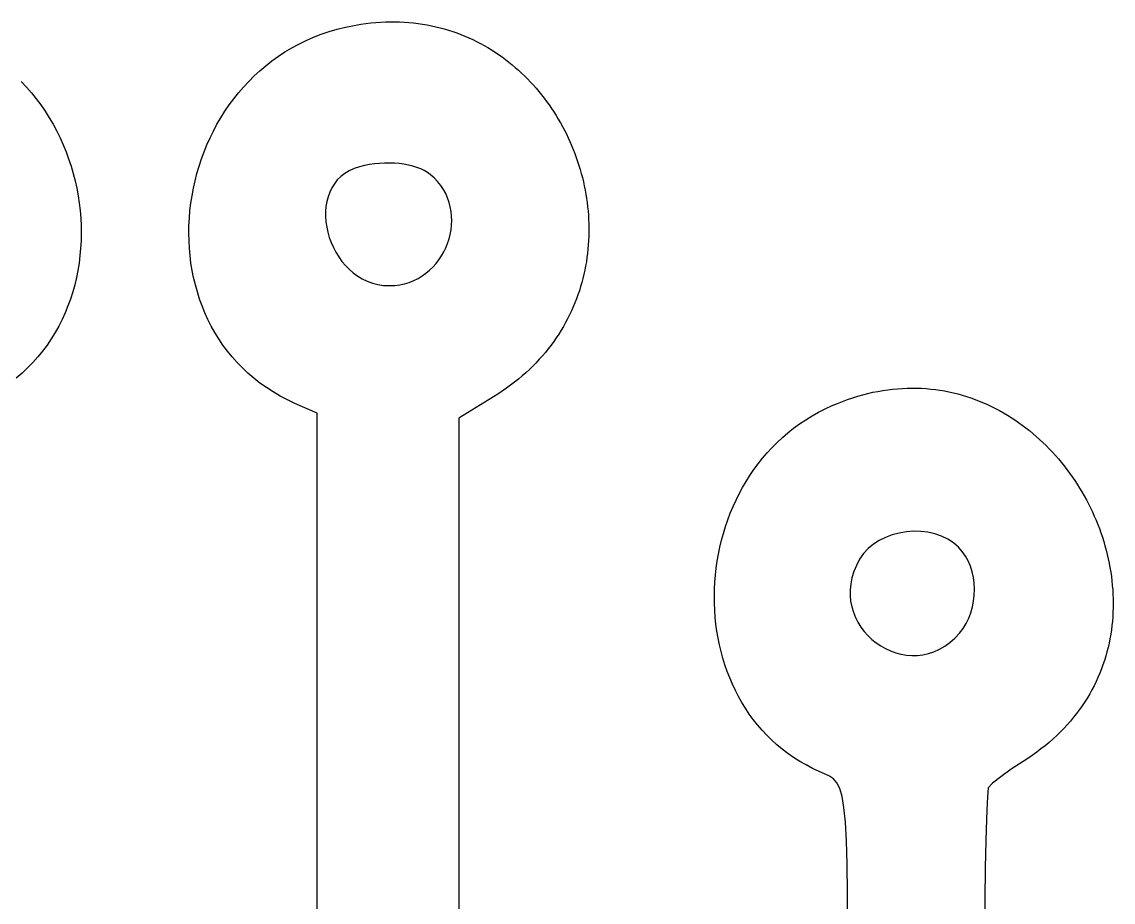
# Model space of a CAD drawing. Header units: inches. Extents: x -14 to 338, y 0 to 125.
# Drawn here: x 22.33 to 25.13, y 62.615 to 64.875 of the extents above; entities that cross this region are included whole.
import ezdxf

# ---------------------------------------------------------------- set-up
doc = ezdxf.new("R2010")
doc.units = ezdxf.units.IN
doc.layers.add('Bottom Overlay', color=54, linetype='Continuous')
doc.layers.add('Top Overlay', color=2, linetype='Continuous')

# ---------------------------------------------------------------- blocks, each defined once
blk = doc.blocks.new('IMPORTED_IMAGE_B_2')
at = {"layer": 'Bottom Overlay'}
for p, q in [((9.7036, -0.1391), (9.7171, -0.1536)), ((9.7171, -0.1536), (9.7299, -0.1685)), ((9.7299, -0.1685), (9.7421, -0.1839)), ((9.7421, -0.1839), (9.7538, -0.1996)), ((9.7538, -0.1996), (9.7648, -0.2158)), ((9.7648, -0.2158), (9.7753, -0.2324)), ((9.7753, -0.2324), (9.7851, -0.2493)), ((9.7851, -0.2493), (9.7943, -0.2666)), ((9.7943, -0.2666), (9.8029, -0.2841)), ((9.8029, -0.2841), (9.8109, -0.3019)), ((9.8109, -0.3019), (9.8183, -0.32)), ((9.8183, -0.32), (9.825, -0.3383)), ((9.825, -0.3383), (9.8311, -0.3568)), ((9.8311, -0.3568), (9.8366, -0.3755)), ((9.8366, -0.3755), (9.8414, -0.3944)), ((9.8414, -0.3944), (9.8456, -0.4134)), ((9.8456, -0.4134), (9.8491, -0.4325)), ((9.8491, -0.4325), (9.8521, -0.4516)), ((9.8521, -0.4516), (9.8543, -0.4709)), ((9.8543, -0.4709), (9.8559, -0.4902)), ((9.8559, -0.4902), (9.8569, -0.5095)), ((9.8572, -0.5287), (9.8568, -0.548)), ((9.8569, -0.5095), (9.8572, -0.5287)), ((9.8568, -0.548), (9.8558, -0.5672)), ((9.8541, -0.5863), (9.8517, -0.6053)), ((9.8558, -0.5672), (9.8541, -0.5863)), ((9.8517, -0.6053), (9.8487, -0.6241)), ((9.8449, -0.6428), (9.8405, -0.6613)), ((9.8487, -0.6241), (9.8449, -0.6428)), ((9.8405, -0.6613), (9.8354, -0.6796)), ((9.8297, -0.6977), (9.8232, -0.7156)), ((9.8354, -0.6796), (9.8297, -0.6977)), ((9.8232, -0.7156), (9.816, -0.7331)), ((9.8082, -0.7504), (9.7996, -0.7673)), ((9.816, -0.7331), (9.8082, -0.7504)), ((9.7903, -0.7839), (9.7804, -0.8001)), ((9.7996, -0.7673), (9.7903, -0.7839)), ((9.7804, -0.8001), (9.7697, -0.8159)), ((9.7583, -0.8313), (9.7462, -0.8462)), ((9.7697, -0.8159), (9.7583, -0.8313)), ((9.7334, -0.8607), (9.7198, -0.8746)), ((9.7462, -0.8462), (9.7334, -0.8607)), ((9.7055, -0.8881), (9.6905, -0.901)), ((9.7198, -0.8746), (9.7055, -0.8881))]:
    blk.add_line(p, q, dxfattribs=at)
blk = doc.blocks.new('IMPORTED_IMAGE_B_3')
at = {"layer": 'Top Overlay'}
for p, q in [((10.5142, -0.0053), (10.5356, 0)), ((10.5356, 0), (10.5487, 0.0028)), ((10.5487, 0.0028), (10.5617, 0.0053)), ((10.5617, 0.0053), (10.5746, 0.0074)), ((10.5746, 0.0074), (10.5874, 0.0092)), ((10.5874, 0.0092), (10.6001, 0.0108)), ((10.6001, 0.0108), (10.6127, 0.012)), ((10.6127, 0.012), (10.6252, 0.0129)), ((10.6252, 0.0129), (10.6376, 0.0135)), ((10.6376, 0.0135), (10.6499, 0.0138)), ((10.6499, 0.0138), (10.6621, 0.0138)), ((10.6621, 0.0138), (10.6742, 0.0135)), ((10.6742, 0.0135), (10.6862, 0.0129)), ((10.6862, 0.0129), (10.6981, 0.0121)), ((10.6981, 0.0121), (10.7098, 0.011)), ((10.7098, 0.011), (10.7214, 0.0096)), ((10.7214, 0.0096), (10.733, 0.0079)), ((10.733, 0.0079), (10.7444, 0.0059)), ((10.7444, 0.0059), (10.7557, 0.0037)), ((10.7557, 0.0037), (10.7668, 0.0013)), ((10.7668, 0.0013), (10.7779, -0.0014)), ((10.4341, -0.0344), (10.4533, -0.026)), ((10.4533, -0.026), (10.473, -0.0183)), ((10.473, -0.0183), (10.4933, -0.0114)), ((10.4933, -0.0114), (10.5142, -0.0053)), ((10.7779, -0.0014), (10.7888, -0.0044)), ((10.7888, -0.0044), (10.7996, -0.0076)), ((10.7996, -0.0076), (10.8103, -0.0111)), ((10.8103, -0.0111), (10.8208, -0.0148)), ((10.8208, -0.0148), (10.8312, -0.0187)), ((10.8312, -0.0187), (10.8415, -0.0229)), ((10.8415, -0.0229), (10.8517, -0.0273)), ((10.8517, -0.0273), (10.8617, -0.0319)), ((10.3799, -0.0637), (10.3974, -0.0533)), ((10.3974, -0.0533), (10.4155, -0.0435)), ((10.4155, -0.0435), (10.4341, -0.0344)), ((10.8617, -0.0319), (10.8716, -0.0367)), ((10.8716, -0.0367), (10.8813, -0.0418)), ((10.8813, -0.0418), (10.8909, -0.047)), ((10.8909, -0.047), (10.9004, -0.0525)), ((10.9004, -0.0525), (10.9097, -0.0582)), ((10.3466, -0.0866), (10.363, -0.0748)), ((10.363, -0.0748), (10.3799, -0.0637)), ((10.9097, -0.0582), (10.9189, -0.0641)), ((10.9189, -0.0641), (10.9279, -0.0701)), ((10.9279, -0.0701), (10.9368, -0.0764)), ((10.9368, -0.0764), (10.9455, -0.0828)), ((10.9455, -0.0828), (10.9541, -0.0895)), ((10.301, -0.1252), (10.3156, -0.1117)), ((10.3156, -0.1117), (10.3308, -0.0989)), ((10.3308, -0.0989), (10.3466, -0.0866)), ((10.9541, -0.0895), (10.9625, -0.0963)), ((10.9625, -0.0963), (10.9708, -0.1033)), ((10.9708, -0.1033), (10.9789, -0.1104)), ((10.9789, -0.1104), (10.9869, -0.1178)), ((10.2736, -0.1536), (10.287, -0.1391)), ((10.287, -0.1391), (10.301, -0.1252)), ((10.9869, -0.1178), (10.9947, -0.1253)), ((10.9947, -0.1253), (11.0024, -0.1329)), ((11.0024, -0.1329), (11.0099, -0.1408)), ((10.2607, -0.1685), (10.2736, -0.1536)), ((11.0099, -0.1408), (11.0172, -0.1487)), ((11.0172, -0.1487), (11.0243, -0.1568)), ((11.0243, -0.1568), (11.0313, -0.1651)), ((11.0313, -0.1651), (11.0382, -0.1735)), ((10.2368, -0.1996), (10.2485, -0.1839)), ((10.2485, -0.1839), (10.2607, -0.1685)), ((11.0382, -0.1735), (11.0448, -0.182)), ((11.0448, -0.182), (11.0513, -0.1907)), ((11.0513, -0.1907), (11.0576, -0.1995)), ((10.2153, -0.2324), (10.2258, -0.2158)), ((10.2258, -0.2158), (10.2368, -0.1996)), ((11.0576, -0.1995), (11.0638, -0.2084)), ((11.0638, -0.2084), (11.0698, -0.2175)), ((11.0698, -0.2175), (11.0756, -0.2267)), ((10.1963, -0.2666), (10.2055, -0.2493)), ((10.2055, -0.2493), (10.2153, -0.2324)), ((11.0756, -0.2267), (11.0812, -0.2359)), ((11.0812, -0.2359), (11.0866, -0.2453)), ((11.0866, -0.2453), (11.0919, -0.2548)), ((10.1877, -0.2841), (10.1963, -0.2666)), ((11.0919, -0.2548), (11.0969, -0.2644)), ((11.0969, -0.2644), (11.1018, -0.2741)), ((11.1018, -0.2741), (11.1065, -0.2839)), ((10.1724, -0.32), (10.1797, -0.3019)), ((10.1797, -0.3019), (10.1877, -0.2841)), ((11.1065, -0.2839), (11.111, -0.2938)), ((11.111, -0.2938), (11.1154, -0.3038)), ((11.1154, -0.3038), (11.1195, -0.3138)), ((10.1656, -0.3383), (10.1724, -0.32)), ((11.1195, -0.3138), (11.1234, -0.3239)), ((11.1234, -0.3239), (11.1272, -0.3341)), ((11.1272, -0.3341), (11.1307, -0.3444)), ((10.1541, -0.3755), (10.1595, -0.3568)), ((10.1595, -0.3568), (10.1656, -0.3383)), ((10.5571, -0.3627), (10.5446, -0.3684)), ((10.5709, -0.3581), (10.5571, -0.3627)), ((10.5571, -0.3627), (10.5571, -0.3627)), ((10.5836, -0.3551), (10.5709, -0.3581)), ((10.5709, -0.3581), (10.5709, -0.3581)), ((10.5965, -0.3526), (10.5836, -0.3551)), ((10.5836, -0.3551), (10.5836, -0.3551)), ((10.6095, -0.3507), (10.5965, -0.3526)), ((10.5965, -0.3526), (10.5965, -0.3526)), ((10.6225, -0.3495), (10.6095, -0.3507)), ((10.6095, -0.3507), (10.6095, -0.3507)), ((10.6355, -0.3488), (10.6225, -0.3495)), ((10.6225, -0.3495), (10.6225, -0.3495)), ((10.6483, -0.3487), (10.6355, -0.3488)), ((10.6355, -0.3488), (10.6355, -0.3488)), ((10.661, -0.3492), (10.6483, -0.3487)), ((10.6483, -0.3487), (10.6483, -0.3487)), ((10.6733, -0.3503), (10.661, -0.3492)), ((10.661, -0.3492), (10.661, -0.3492)), ((10.6853, -0.3519), (10.6733, -0.3503)), ((10.6733, -0.3503), (10.6733, -0.3503)), ((10.6968, -0.3541), (10.6853, -0.3519)), ((10.6853, -0.3519), (10.6853, -0.3519)), ((10.7079, -0.3568), (10.6968, -0.3541)), ((10.6968, -0.3541), (10.6968, -0.3541)), ((10.7183, -0.3601), (10.7079, -0.3568)), ((10.7079, -0.3568), (10.7079, -0.3568)), ((10.7281, -0.3639), (10.7183, -0.3601)), ((10.7183, -0.3601), (10.7183, -0.3601)), ((10.7371, -0.3682), (10.7281, -0.3639)), ((10.7281, -0.3639), (10.7281, -0.3639)), ((11.1307, -0.3444), (11.1341, -0.3548)), ((11.1341, -0.3548), (11.1372, -0.3652)), ((10.1492, -0.3944), (10.1541, -0.3755)), ((10.5232, -0.3832), (10.5143, -0.3921)), ((10.5333, -0.3753), (10.5232, -0.3832)), ((10.5232, -0.3832), (10.5232, -0.3832)), ((10.5446, -0.3684), (10.5333, -0.3753)), ((10.5333, -0.3753), (10.5333, -0.3753)), ((10.5446, -0.3684), (10.5446, -0.3684)), ((10.7454, -0.373), (10.7371, -0.3682)), ((10.7371, -0.3682), (10.7371, -0.3682)), ((10.7527, -0.3783), (10.7454, -0.373)), ((10.7454, -0.373), (10.7454, -0.373)), ((10.7627, -0.3871), (10.7527, -0.3783)), ((10.7527, -0.3783), (10.7527, -0.3783)), ((10.7716, -0.3965), (10.7627, -0.3871)), ((10.7627, -0.3871), (10.7627, -0.3871)), ((11.1372, -0.3652), (11.1402, -0.3756)), ((11.1402, -0.3756), (11.1429, -0.3861)), ((11.1429, -0.3861), (11.1455, -0.3967)), ((10.1415, -0.4325), (10.145, -0.4134)), ((10.145, -0.4134), (10.1492, -0.3944)), ((10.5001, -0.4122), (10.4948, -0.4234)), ((10.5067, -0.4018), (10.5001, -0.4122)), ((10.5001, -0.4122), (10.5001, -0.4122)), ((10.5143, -0.3921), (10.5067, -0.4018)), ((10.5067, -0.4018), (10.5067, -0.4018)), ((10.5143, -0.3921), (10.5143, -0.3921)), ((10.7796, -0.4063), (10.7716, -0.3965)), ((10.7716, -0.3965), (10.7716, -0.3965)), ((10.7864, -0.4166), (10.7796, -0.4063)), ((10.7796, -0.4063), (10.7796, -0.4063)), ((10.7923, -0.4273), (10.7864, -0.4166)), ((10.7864, -0.4166), (10.7864, -0.4166)), ((11.1455, -0.3967), (11.1478, -0.4073)), ((11.1478, -0.4073), (11.15, -0.418)), ((11.15, -0.418), (11.1519, -0.4287)), ((10.1386, -0.4516), (10.1415, -0.4325)), ((10.4873, -0.4474), (10.4852, -0.46)), ((10.4905, -0.4351), (10.4873, -0.4474)), ((10.4873, -0.4474), (10.4873, -0.4474)), ((10.4948, -0.4234), (10.4905, -0.4351)), ((10.4905, -0.4351), (10.4905, -0.4351)), ((10.4948, -0.4234), (10.4948, -0.4234)), ((10.7973, -0.4384), (10.7923, -0.4273)), ((10.7923, -0.4273), (10.7923, -0.4273)), ((10.8012, -0.4497), (10.7973, -0.4384)), ((10.7973, -0.4384), (10.7973, -0.4384)), ((11.1519, -0.4287), (11.1536, -0.4394)), ((11.1536, -0.4394), (11.1551, -0.4502)), ((10.1347, -0.4902), (10.1363, -0.4709)), ((10.1363, -0.4709), (10.1386, -0.4516)), ((10.4852, -0.46), (10.4841, -0.473)), ((10.4841, -0.473), (10.4841, -0.473)), ((10.4841, -0.473), (10.4841, -0.4862)), ((10.4852, -0.46), (10.4852, -0.46)), ((10.8042, -0.4612), (10.8012, -0.4497)), ((10.8012, -0.4497), (10.8012, -0.4497)), ((10.8063, -0.4729), (10.8042, -0.4612)), ((10.8042, -0.4612), (10.8042, -0.4612)), ((10.8076, -0.4847), (10.8063, -0.4729)), ((10.8063, -0.4729), (10.8063, -0.4729)), ((11.1551, -0.4502), (11.1564, -0.461)), ((11.1564, -0.461), (11.1575, -0.4718)), ((11.1575, -0.4718), (11.1584, -0.4826)), ((10.1337, -0.5095), (10.1347, -0.4902)), ((10.4841, -0.4862), (10.4841, -0.4862)), ((10.4841, -0.4862), (10.485, -0.4996)), ((10.485, -0.4996), (10.485, -0.4996)), ((10.485, -0.4996), (10.487, -0.513)), ((10.8074, -0.5085), (10.8079, -0.4966)), ((10.8079, -0.4966), (10.8076, -0.4847)), ((10.8076, -0.4847), (10.8076, -0.4847)), ((10.8079, -0.4966), (10.8079, -0.4966)), ((11.1584, -0.4826), (11.159, -0.4935)), ((11.159, -0.4935), (11.1594, -0.5043)), ((10.1334, -0.5287), (10.1337, -0.5095)), ((10.1338, -0.548), (10.1334, -0.5287)), ((10.487, -0.513), (10.487, -0.513)), ((10.487, -0.513), (10.4899, -0.5264)), ((10.4899, -0.5264), (10.4899, -0.5264)), ((10.4899, -0.5264), (10.4937, -0.5396)), ((10.8038, -0.532), (10.806, -0.5203)), ((10.806, -0.5203), (10.8074, -0.5085)), ((10.806, -0.5203), (10.806, -0.5203)), ((10.8074, -0.5085), (10.8074, -0.5085)), ((11.1594, -0.5043), (11.1596, -0.5152)), ((11.1596, -0.5261), (11.1594, -0.5369)), ((11.1596, -0.5152), (11.1596, -0.5261)), ((10.1348, -0.5672), (10.1338, -0.548)), ((10.4937, -0.5396), (10.4937, -0.5396)), ((10.4937, -0.5396), (10.4984, -0.5527)), ((10.4984, -0.5527), (10.4984, -0.5527)), ((10.4984, -0.5527), (10.5041, -0.5654)), ((10.7926, -0.566), (10.7971, -0.5549)), ((10.7971, -0.5549), (10.8009, -0.5436)), ((10.7971, -0.5549), (10.7971, -0.5549)), ((10.8009, -0.5436), (10.8038, -0.532)), ((10.8009, -0.5436), (10.8009, -0.5436)), ((10.8038, -0.532), (10.8038, -0.532)), ((11.1582, -0.5587), (11.1573, -0.5695)), ((11.1589, -0.5478), (11.1582, -0.5587)), ((11.1594, -0.5369), (11.1589, -0.5478)), ((10.1365, -0.5863), (10.1348, -0.5672)), ((10.1389, -0.6053), (10.1365, -0.5863)), ((10.5041, -0.5654), (10.5041, -0.5654)), ((10.5041, -0.5654), (10.5106, -0.5778)), ((10.5106, -0.5778), (10.5106, -0.5778)), ((10.5106, -0.5778), (10.5179, -0.5897)), ((10.7748, -0.5972), (10.7814, -0.5872)), ((10.7814, -0.5872), (10.7874, -0.5768)), ((10.7814, -0.5872), (10.7814, -0.5872)), ((10.7874, -0.5768), (10.7926, -0.566)), ((10.7874, -0.5768), (10.7874, -0.5768)), ((10.7926, -0.566), (10.7926, -0.566)), ((11.1562, -0.5803), (11.1548, -0.5911)), ((11.1573, -0.5695), (11.1562, -0.5803)), ((10.142, -0.6241), (10.1389, -0.6053)), ((10.5179, -0.5897), (10.5179, -0.5897)), ((10.5179, -0.5897), (10.5261, -0.601)), ((10.5261, -0.601), (10.5261, -0.601)), ((10.5261, -0.601), (10.535, -0.6116)), ((10.535, -0.6116), (10.535, -0.6116)), ((10.535, -0.6116), (10.5448, -0.6215)), ((10.7509, -0.6239), (10.7595, -0.6156)), ((10.7595, -0.6156), (10.7675, -0.6066)), ((10.7595, -0.6156), (10.7595, -0.6156)), ((10.7675, -0.6066), (10.7748, -0.5972)), ((10.7675, -0.6066), (10.7675, -0.6066)), ((10.7748, -0.5972), (10.7748, -0.5972)), ((11.1513, -0.6127), (11.1492, -0.6234)), ((11.1532, -0.6019), (11.1513, -0.6127)), ((11.1548, -0.5911), (11.1532, -0.6019)), ((10.1457, -0.6428), (10.142, -0.6241)), ((10.1501, -0.6613), (10.1457, -0.6428)), ((10.5448, -0.6215), (10.5448, -0.6215)), ((10.5448, -0.6215), (10.5553, -0.6306)), ((10.5553, -0.6306), (10.5553, -0.6306)), ((10.5553, -0.6306), (10.5665, -0.6388)), ((10.5665, -0.6388), (10.5665, -0.6388)), ((10.5665, -0.6388), (10.5784, -0.6459)), ((10.7214, -0.6449), (10.7318, -0.6386)), ((10.7318, -0.6386), (10.7416, -0.6316)), ((10.7318, -0.6386), (10.7318, -0.6386)), ((10.7416, -0.6316), (10.7509, -0.6239)), ((10.7416, -0.6316), (10.7416, -0.6316)), ((10.7509, -0.6239), (10.7509, -0.6239)), ((11.1469, -0.6341), (11.1443, -0.6448)), ((11.1492, -0.6234), (11.1469, -0.6341)), ((10.1552, -0.6796), (10.1501, -0.6613)), ((10.5784, -0.6459), (10.5784, -0.6459)), ((10.5784, -0.6459), (10.591, -0.652)), ((10.591, -0.652), (10.591, -0.652)), ((10.591, -0.652), (10.6043, -0.6568)), ((10.6043, -0.6568), (10.6043, -0.6568)), ((10.6043, -0.6568), (10.6183, -0.6604)), ((10.6183, -0.6604), (10.6183, -0.6604)), ((10.6183, -0.6604), (10.6328, -0.6626)), ((10.6328, -0.6626), (10.6328, -0.6626)), ((10.6328, -0.6626), (10.648, -0.6634)), ((10.648, -0.6634), (10.6614, -0.6628)), ((10.648, -0.6634), (10.648, -0.6634)), ((10.6614, -0.6628), (10.6744, -0.6612)), ((10.6614, -0.6628), (10.6614, -0.6628)), ((10.6744, -0.6612), (10.6869, -0.6585)), ((10.6744, -0.6612), (10.6744, -0.6612)), ((10.6869, -0.6585), (10.6989, -0.6549)), ((10.6869, -0.6585), (10.6869, -0.6585)), ((10.6989, -0.6549), (10.7104, -0.6503)), ((10.6989, -0.6549), (10.6989, -0.6549)), ((10.7104, -0.6503), (10.7214, -0.6449)), ((10.7104, -0.6503), (10.7104, -0.6503)), ((10.7214, -0.6449), (10.7214, -0.6449)), ((11.1385, -0.666), (11.1352, -0.6765)), ((11.1415, -0.6554), (11.1385, -0.666)), ((11.1443, -0.6448), (11.1415, -0.6554)), ((10.161, -0.6977), (10.1552, -0.6796)), ((10.1674, -0.7156), (10.161, -0.6977)), ((11.1279, -0.6973), (11.1238, -0.7077)), ((11.1317, -0.6869), (11.1279, -0.6973)), ((11.1352, -0.6765), (11.1317, -0.6869)), ((10.1746, -0.7331), (10.1674, -0.7156)), ((11.1196, -0.7179), (11.115, -0.7281)), ((11.1238, -0.7077), (11.1196, -0.7179)), ((10.1824, -0.7504), (10.1746, -0.7331)), ((10.191, -0.7673), (10.1824, -0.7504)), ((11.1052, -0.7483), (11.0999, -0.7583)), ((11.1102, -0.7383), (11.1052, -0.7483)), ((11.115, -0.7281), (11.1102, -0.7383)), ((10.2003, -0.7839), (10.191, -0.7673)), ((10.2102, -0.8001), (10.2003, -0.7839)), ((11.0885, -0.7779), (11.0824, -0.7876)), ((11.0943, -0.7682), (11.0885, -0.7779)), ((11.0999, -0.7583), (11.0943, -0.7682)), ((10.2209, -0.8159), (10.2102, -0.8001)), ((11.0695, -0.8067), (11.0626, -0.8161)), ((11.0761, -0.7972), (11.0695, -0.8067)), ((11.0824, -0.7876), (11.0761, -0.7972)), ((10.2323, -0.8313), (10.2209, -0.8159)), ((10.2444, -0.8462), (10.2323, -0.8313)), ((11.048, -0.8346), (11.0403, -0.8436)), ((11.0554, -0.8254), (11.048, -0.8346)), ((11.0626, -0.8161), (11.0554, -0.8254)), ((10.2573, -0.8607), (10.2444, -0.8462)), ((10.2708, -0.8746), (10.2573, -0.8607)), ((11.0242, -0.8613), (11.0157, -0.87)), ((11.0324, -0.8525), (11.0242, -0.8613)), ((11.0403, -0.8436), (11.0324, -0.8525)), ((10.2851, -0.8881), (10.2708, -0.8746)), ((10.3001, -0.901), (10.2851, -0.8881)), ((10.9885, -0.8952), (10.9788, -0.9033)), ((10.9978, -0.8869), (10.9885, -0.8952)), ((11.0069, -0.8785), (10.9978, -0.8869)), ((11.0157, -0.87), (11.0069, -0.8785)), ((10.3159, -0.9133), (10.3001, -0.901)), ((10.3323, -0.9251), (10.3159, -0.9133)), ((10.9587, -0.9191), (10.9483, -0.9267)), ((10.9689, -0.9113), (10.9587, -0.9191)), ((10.9788, -0.9033), (10.9689, -0.9113)), ((10.3496, -0.9362), (10.3323, -0.9251)), ((10.3675, -0.9467), (10.3496, -0.9362)), ((10.3862, -0.9565), (10.3675, -0.9467)), ((10.9151, -0.9487), (10.8262, -1.0034)), ((10.9264, -0.9415), (10.9151, -0.9487)), ((10.9375, -0.9342), (10.9264, -0.9415)), ((10.9483, -0.9267), (10.9375, -0.9342)), ((11.8235, -0.9556), (11.8366, -0.9512)), ((11.8366, -0.9512), (11.8496, -0.9471)), ((11.8496, -0.9471), (11.8625, -0.9435)), ((11.8625, -0.9435), (11.8754, -0.9402)), ((11.8754, -0.9402), (11.8883, -0.9372)), ((11.8883, -0.9372), (11.901, -0.9347)), ((11.901, -0.9347), (11.9137, -0.9324)), ((11.9137, -0.9324), (11.9264, -0.9306)), ((11.9264, -0.9306), (11.9389, -0.929)), ((11.9389, -0.929), (11.9514, -0.9279)), ((11.9514, -0.9279), (11.9639, -0.927)), ((11.9639, -0.927), (11.9762, -0.9265)), ((11.9762, -0.9265), (11.9885, -0.9263)), ((11.9885, -0.9263), (12.0007, -0.9264)), ((12.0007, -0.9264), (12.0128, -0.9269)), ((12.0128, -0.9269), (12.0248, -0.9276)), ((12.0248, -0.9276), (12.0367, -0.9287)), ((12.0367, -0.9287), (12.0485, -0.9301)), ((12.0485, -0.9301), (12.0603, -0.9318)), ((12.0603, -0.9318), (12.0719, -0.9337)), ((12.0719, -0.9337), (12.0834, -0.936)), ((12.0834, -0.936), (12.0949, -0.9386)), ((12.0949, -0.9386), (12.1062, -0.9414)), ((12.1062, -0.9414), (12.1174, -0.9445)), ((12.1174, -0.9445), (12.1286, -0.9479)), ((12.1286, -0.9479), (12.1396, -0.9515)), ((12.1396, -0.9515), (12.1505, -0.9555)), ((10.4057, -0.9656), (10.3862, -0.9565)), ((10.4629, -0.991), (10.4057, -0.9656)), ((11.7489, -0.9882), (11.7662, -0.9794)), ((11.7662, -0.9794), (11.7841, -0.9712)), ((11.7841, -0.9712), (11.7973, -0.9656)), ((11.7973, -0.9656), (11.8104, -0.9604)), ((11.8104, -0.9604), (11.8235, -0.9556)), ((12.1505, -0.9555), (12.1612, -0.9596)), ((12.1612, -0.9596), (12.1719, -0.9641)), ((12.1719, -0.9641), (12.1824, -0.9687)), ((12.1824, -0.9687), (12.1928, -0.9737)), ((12.1928, -0.9737), (12.2031, -0.9788)), ((12.2031, -0.9788), (12.2133, -0.9842)), ((10.4629, -4.7241), (10.4629, -0.991)), ((10.8262, -1.0034), (10.8262, -3.7075)), ((11.7002, -1.0183), (11.7159, -1.0077)), ((11.7159, -1.0077), (11.7321, -0.9977)), ((11.7321, -0.9977), (11.7489, -0.9882)), ((12.2133, -0.9842), (12.2233, -0.9899)), ((12.2233, -0.9899), (12.2332, -0.9957)), ((12.2332, -0.9957), (12.243, -1.0018)), ((12.243, -1.0018), (12.2526, -1.0081)), ((11.6704, -1.0411), (11.685, -1.0294)), ((11.685, -1.0294), (11.7002, -1.0183)), ((12.2526, -1.0081), (12.2621, -1.0146)), ((12.2621, -1.0146), (12.2714, -1.0214)), ((12.2714, -1.0214), (12.2806, -1.0283)), ((12.2806, -1.0283), (12.2897, -1.0354)), ((12.2897, -1.0354), (12.2986, -1.0427)), ((11.6427, -1.0658), (11.6563, -1.0532)), ((11.6563, -1.0532), (11.6704, -1.0411)), ((12.2986, -1.0427), (12.3073, -1.0503)), ((12.3073, -1.0503), (12.3159, -1.058)), ((12.3159, -1.058), (12.3243, -1.0659)), ((11.6172, -1.0925), (11.6297, -1.0789)), ((11.6297, -1.0789), (11.6427, -1.0658)), ((12.3243, -1.0659), (12.3326, -1.0739)), ((12.3326, -1.0739), (12.3407, -1.0822)), ((12.3407, -1.0822), (12.3487, -1.0906)), ((12.3487, -1.0906), (12.3565, -1.0991)), ((11.5939, -1.1207), (11.6053, -1.1064)), ((11.6053, -1.1064), (11.6172, -1.0925)), ((12.3565, -1.0991), (12.3641, -1.1079)), ((12.3641, -1.1079), (12.3715, -1.1167)), ((12.3715, -1.1167), (12.3788, -1.1258)), ((11.5728, -1.1505), (11.5831, -1.1355)), ((11.5831, -1.1355), (11.5939, -1.1207)), ((12.3788, -1.1258), (12.3858, -1.135)), ((12.3858, -1.135), (12.3928, -1.1443)), ((12.3928, -1.1443), (12.3995, -1.1537)), ((11.5539, -1.1817), (11.5631, -1.166)), ((11.5631, -1.166), (11.5728, -1.1505)), ((12.3995, -1.1537), (12.406, -1.1633)), ((12.406, -1.1633), (12.4124, -1.173)), ((12.4124, -1.173), (12.4185, -1.1829)), ((11.5371, -1.2141), (11.5452, -1.1977)), ((11.5452, -1.1977), (11.5539, -1.1817)), ((12.4185, -1.1829), (12.4245, -1.1928)), ((12.4245, -1.1928), (12.4303, -1.2029)), ((12.4303, -1.2029), (12.4359, -1.2131)), ((11.5225, -1.2474), (11.5296, -1.2306)), ((11.5296, -1.2306), (11.5371, -1.2141)), ((12.4359, -1.2131), (12.4413, -1.2234)), ((12.4413, -1.2234), (12.4464, -1.2338)), ((11.5161, -1.2645), (11.5225, -1.2474)), ((12.4464, -1.2338), (12.4514, -1.2443)), ((12.4514, -1.2443), (12.4562, -1.2548)), ((12.4562, -1.2548), (12.4608, -1.2655)), ((11.5048, -1.2991), (11.5102, -1.2817)), ((11.5102, -1.2817), (11.5161, -1.2645)), ((12.4608, -1.2655), (12.4651, -1.2762)), ((12.4651, -1.2762), (12.4692, -1.2871)), ((12.4692, -1.2871), (12.4732, -1.298)), ((11.5, -1.3167), (11.5048, -1.2991)), ((11.9208, -1.3095), (11.9046, -1.3176)), ((11.9379, -1.3031), (11.9208, -1.3095)), ((11.9208, -1.3095), (11.9208, -1.3095)), ((11.9558, -1.2983), (11.9379, -1.3031)), ((11.9379, -1.3031), (11.9379, -1.3031)), ((11.9741, -1.2953), (11.9558, -1.2983)), ((11.9558, -1.2983), (11.9558, -1.2983)), ((11.9926, -1.2939), (11.9741, -1.2953)), ((11.9741, -1.2953), (11.9741, -1.2953)), ((12.0111, -1.2943), (11.9926, -1.2939)), ((11.9926, -1.2939), (11.9926, -1.2939)), ((12.0294, -1.2965), (12.0111, -1.2943)), ((12.0111, -1.2943), (12.0111, -1.2943)), ((12.0471, -1.3005), (12.0294, -1.2965)), ((12.0294, -1.2965), (12.0294, -1.2965)), ((12.0641, -1.3063), (12.0471, -1.3005)), ((12.0471, -1.3005), (12.0471, -1.3005)), ((12.0801, -1.314), (12.0641, -1.3063)), ((12.0641, -1.3063), (12.0641, -1.3063)), ((12.0949, -1.3235), (12.0801, -1.314)), ((12.0801, -1.314), (12.0801, -1.314)), ((12.4732, -1.298), (12.4769, -1.3089)), ((12.4769, -1.3089), (12.4804, -1.3199)), ((11.4921, -1.3522), (11.4958, -1.3344)), ((11.4958, -1.3344), (11.5, -1.3167)), ((11.8761, -1.3384), (11.8643, -1.3512)), ((11.8896, -1.3272), (11.8761, -1.3384)), ((11.8761, -1.3384), (11.8761, -1.3384)), ((11.9046, -1.3176), (11.8896, -1.3272)), ((11.8896, -1.3272), (11.8896, -1.3272)), ((11.9046, -1.3176), (11.9046, -1.3176)), ((12.1082, -1.335), (12.0949, -1.3235)), ((12.0949, -1.3235), (12.0949, -1.3235)), ((12.1175, -1.3456), (12.1082, -1.335)), ((12.1082, -1.335), (12.1082, -1.335)), ((12.4804, -1.3199), (12.4836, -1.331)), ((12.4836, -1.331), (12.4867, -1.3422)), ((12.4867, -1.3422), (12.4895, -1.3534)), ((11.4863, -1.3881), (11.4889, -1.3701)), ((11.4889, -1.3701), (11.4921, -1.3522)), ((11.8543, -1.3655), (11.8459, -1.3814)), ((11.8643, -1.3512), (11.8543, -1.3655)), ((11.8543, -1.3655), (11.8543, -1.3655)), ((11.8643, -1.3512), (11.8643, -1.3512)), ((12.1257, -1.3573), (12.1175, -1.3456)), ((12.1175, -1.3456), (12.1175, -1.3456)), ((12.1326, -1.3699), (12.1257, -1.3573)), ((12.1257, -1.3573), (12.1257, -1.3573)), ((12.1383, -1.3834), (12.1326, -1.3699)), ((12.1326, -1.3699), (12.1326, -1.3699)), ((12.4895, -1.3534), (12.4921, -1.3646)), ((12.4921, -1.3646), (12.4944, -1.3759)), ((11.4843, -1.4061), (11.4863, -1.3881)), ((11.8393, -1.3973), (11.8344, -1.413)), ((11.8459, -1.3814), (11.8393, -1.3973)), ((11.8393, -1.3973), (11.8393, -1.3973)), ((11.8459, -1.3814), (11.8459, -1.3814)), ((12.1427, -1.3975), (12.1383, -1.3834)), ((12.1383, -1.3834), (12.1383, -1.3834)), ((12.146, -1.4121), (12.1427, -1.3975)), ((12.1427, -1.3975), (12.1427, -1.3975)), ((12.4944, -1.3759), (12.4965, -1.3872)), ((12.4965, -1.3872), (12.4984, -1.3985)), ((12.4984, -1.3985), (12.5, -1.4099)), ((11.4819, -1.4423), (11.4828, -1.4242)), ((11.4828, -1.4242), (11.4843, -1.4061)), ((11.8344, -1.413), (11.8313, -1.4286)), ((11.8344, -1.413), (11.8344, -1.413)), ((12.148, -1.4272), (12.146, -1.4121)), ((12.146, -1.4121), (12.146, -1.4121)), ((12.1488, -1.4424), (12.148, -1.4272)), ((12.148, -1.4272), (12.148, -1.4272)), ((12.5, -1.4099), (12.5014, -1.4213)), ((12.5014, -1.4213), (12.5025, -1.4327)), ((11.4815, -1.4604), (11.4819, -1.4423)), ((11.8313, -1.4286), (11.8297, -1.4439)), ((11.8297, -1.4439), (11.8297, -1.4439)), ((11.8297, -1.4439), (11.8297, -1.4589)), ((11.8313, -1.4286), (11.8313, -1.4286)), ((12.1484, -1.4578), (12.1488, -1.4424)), ((12.1488, -1.4424), (12.1488, -1.4424)), ((12.5025, -1.4327), (12.5034, -1.4442)), ((12.5034, -1.4442), (12.5041, -1.4556)), ((12.5041, -1.4556), (12.5045, -1.4671)), ((11.4817, -1.4785), (11.4815, -1.4604)), ((11.4825, -1.4965), (11.4817, -1.4785)), ((11.8297, -1.4589), (11.8297, -1.4589)), ((11.8297, -1.4589), (11.8312, -1.4736)), ((11.8312, -1.4736), (11.8312, -1.4736)), ((11.8312, -1.4736), (11.834, -1.4878)), ((12.1438, -1.4881), (12.1467, -1.473)), ((12.1467, -1.473), (12.1484, -1.4578)), ((12.1467, -1.473), (12.1467, -1.473)), ((12.1484, -1.4578), (12.1484, -1.4578)), ((12.5045, -1.4671), (12.5046, -1.4785)), ((12.5046, -1.4785), (12.5045, -1.4899)), ((11.4838, -1.5145), (11.4825, -1.4965)), ((11.834, -1.4878), (11.834, -1.4878)), ((11.834, -1.4878), (11.8381, -1.5016)), ((11.8381, -1.5016), (11.8381, -1.5016)), ((11.8381, -1.5016), (11.8435, -1.5149)), ((12.1343, -1.517), (12.1397, -1.5028)), ((12.1397, -1.5028), (12.1438, -1.4881)), ((12.1397, -1.5028), (12.1397, -1.5028)), ((12.1438, -1.4881), (12.1438, -1.4881)), ((12.5041, -1.5014), (12.5035, -1.5128)), ((12.5045, -1.4899), (12.5041, -1.5014)), ((11.4857, -1.5324), (11.4838, -1.5145)), ((11.4881, -1.5502), (11.4857, -1.5324)), ((11.8435, -1.5149), (11.8435, -1.5149)), ((11.8435, -1.5149), (11.8499, -1.5275)), ((11.8499, -1.5275), (11.8499, -1.5275)), ((11.8499, -1.5275), (11.8575, -1.5395)), ((11.8575, -1.5395), (11.8575, -1.5395)), ((11.8575, -1.5395), (11.866, -1.5509)), ((12.1199, -1.5433), (12.1277, -1.5306)), ((12.1277, -1.5306), (12.1343, -1.517)), ((12.1277, -1.5306), (12.1277, -1.5306)), ((12.1343, -1.517), (12.1343, -1.517)), ((12.5014, -1.5356), (12.5, -1.5469)), ((12.5026, -1.5242), (12.5014, -1.5356)), ((12.5035, -1.5128), (12.5026, -1.5242)), ((11.4911, -1.5679), (11.4881, -1.5502)), ((11.4946, -1.5854), (11.4911, -1.5679)), ((11.866, -1.5509), (11.866, -1.5509)), ((11.866, -1.5509), (11.8755, -1.5614)), ((11.8755, -1.5614), (11.8755, -1.5614)), ((11.8755, -1.5614), (11.8857, -1.5712)), ((12.0985, -1.5682), (12.1108, -1.5551)), ((12.1108, -1.5551), (12.1199, -1.5433)), ((12.1108, -1.5551), (12.1108, -1.5551)), ((12.1199, -1.5433), (12.1199, -1.5433)), ((12.4983, -1.5583), (12.4963, -1.5695)), ((12.5, -1.5469), (12.4983, -1.5583)), ((11.4988, -1.6027), (11.4946, -1.5854)), ((11.8857, -1.5712), (11.8857, -1.5712)), ((11.8857, -1.5712), (11.8968, -1.58)), ((11.8968, -1.58), (11.8968, -1.58)), ((11.8968, -1.58), (11.9084, -1.588)), ((11.9084, -1.588), (11.9084, -1.588)), ((11.9084, -1.588), (11.9207, -1.5949)), ((11.9207, -1.5949), (11.9207, -1.5949)), ((11.9207, -1.5949), (11.9335, -1.6008)), ((12.0588, -1.5968), (12.0724, -1.589)), ((12.0724, -1.589), (12.0856, -1.5795)), ((12.0724, -1.589), (12.0724, -1.589)), ((12.0856, -1.5795), (12.0985, -1.5682)), ((12.0856, -1.5795), (12.0856, -1.5795)), ((12.0985, -1.5682), (12.0985, -1.5682)), ((12.4915, -1.592), (12.4887, -1.6032)), ((12.494, -1.5808), (12.4915, -1.592)), ((12.4963, -1.5695), (12.494, -1.5808)), ((11.5035, -1.6199), (11.4988, -1.6027)), ((11.5087, -1.6369), (11.5035, -1.6199)), ((11.9335, -1.6008), (11.9335, -1.6008)), ((11.9335, -1.6008), (11.9467, -1.6055)), ((11.9467, -1.6055), (11.9467, -1.6055)), ((11.9467, -1.6055), (11.9603, -1.6092)), ((11.9603, -1.6092), (11.9603, -1.6092)), ((11.9603, -1.6092), (11.9742, -1.6115)), ((11.9742, -1.6115), (11.9742, -1.6115)), ((11.9742, -1.6115), (11.9882, -1.6126)), ((11.9882, -1.6126), (12.0024, -1.6124)), ((11.9882, -1.6126), (11.9882, -1.6126)), ((12.0024, -1.6124), (12.0166, -1.6107)), ((12.0024, -1.6124), (12.0024, -1.6124)), ((12.0166, -1.6107), (12.0308, -1.6076)), ((12.0166, -1.6107), (12.0166, -1.6107)), ((12.0308, -1.6076), (12.0449, -1.603)), ((12.0308, -1.6076), (12.0308, -1.6076)), ((12.0449, -1.603), (12.0588, -1.5968)), ((12.0449, -1.603), (12.0449, -1.603)), ((12.0588, -1.5968), (12.0588, -1.5968)), ((12.4856, -1.6143), (12.4822, -1.6253)), ((12.4887, -1.6032), (12.4856, -1.6143)), ((11.5145, -1.6536), (11.5087, -1.6369)), ((12.4745, -1.6472), (12.4702, -1.658)), ((12.4785, -1.6363), (12.4745, -1.6472)), ((12.4822, -1.6253), (12.4785, -1.6363)), ((11.5209, -1.6701), (11.5145, -1.6536)), ((11.5278, -1.6863), (11.5209, -1.6701)), ((12.4608, -1.6795), (12.4557, -1.6901)), ((12.4657, -1.6688), (12.4608, -1.6795)), ((12.4702, -1.658), (12.4657, -1.6688)), ((11.5354, -1.7023), (11.5278, -1.6863)), ((11.5434, -1.7179), (11.5354, -1.7023)), ((12.4502, -1.7006), (12.4444, -1.711)), ((12.4557, -1.6901), (12.4502, -1.7006)), ((11.5521, -1.7332), (11.5434, -1.7179)), ((11.5613, -1.7482), (11.5521, -1.7332)), ((12.432, -1.7315), (12.4253, -1.7416)), ((12.4384, -1.7213), (12.432, -1.7315)), ((12.4444, -1.711), (12.4384, -1.7213)), ((11.5711, -1.7628), (11.5613, -1.7482)), ((11.5815, -1.777), (11.5711, -1.7628)), ((12.4109, -1.7614), (12.4033, -1.7712)), ((12.4182, -1.7516), (12.4109, -1.7614)), ((12.4253, -1.7416), (12.4182, -1.7516)), ((11.5924, -1.7908), (11.5815, -1.777)), ((11.6039, -1.8042), (11.5924, -1.7908)), ((12.387, -1.7903), (12.3783, -1.7996)), ((12.3953, -1.7808), (12.387, -1.7903)), ((12.4033, -1.7712), (12.3953, -1.7808)), ((11.616, -1.8172), (11.6039, -1.8042)), ((11.6287, -1.8297), (11.616, -1.8172)), ((12.3601, -1.8179), (12.3504, -1.8268)), ((12.3694, -1.8088), (12.3601, -1.8179)), ((12.3783, -1.7996), (12.3694, -1.8088)), ((11.6419, -1.8417), (11.6287, -1.8297)), ((11.6557, -1.8531), (11.6419, -1.8417)), ((12.3302, -1.8442), (12.3195, -1.8526)), ((12.3405, -1.8356), (12.3302, -1.8442)), ((12.3504, -1.8268), (12.3405, -1.8356)), ((11.6701, -1.8641), (11.6557, -1.8531)), ((11.685, -1.8745), (11.6701, -1.8641)), ((11.7006, -1.8844), (11.685, -1.8745)), ((12.2972, -1.869), (12.2855, -1.8769)), ((12.3085, -1.8609), (12.2972, -1.869)), ((12.3195, -1.8526), (12.3085, -1.8609)), ((11.7167, -1.8936), (11.7006, -1.8844)), ((11.7334, -1.9023), (11.7167, -1.8936)), ((11.7506, -1.9103), (11.7334, -1.9023)), ((12.2735, -1.8847), (12.243, -1.9047)), ((12.2855, -1.8769), (12.2735, -1.8847)), ((11.7645, -1.9162), (11.7506, -1.9103)), ((11.7766, -1.922), (11.7645, -1.9162)), ((11.787, -1.9292), (11.7766, -1.922)), ((11.7959, -1.9392), (11.787, -1.9292)), ((12.2161, -1.9241), (12.1955, -1.9406)), ((12.243, -1.9047), (12.2161, -1.9241)), ((11.8032, -1.9538), (11.7959, -1.9392)), ((11.8093, -1.9744), (11.8032, -1.9538)), ((12.1844, -1.9521), (12.1827, -1.9631)), ((12.1955, -1.9406), (12.1844, -1.9521)), ((11.8141, -2.0026), (11.8093, -1.9744)), ((12.1827, -1.9631), (12.181, -1.9903)), ((11.8178, -2.04), (11.8141, -2.0026)), ((12.181, -1.9903), (12.1795, -2.0325)), ((11.8205, -2.088), (11.8178, -2.04)), ((12.1795, -2.0325), (12.178, -2.0887)), ((11.8223, -2.1482), (11.8205, -2.088)), ((12.178, -2.0887), (12.1766, -2.1579)), ((11.8233, -2.2222), (11.8223, -2.1482)), ((12.1766, -2.1579), (12.1753, -2.2389)), ((11.8238, -2.3116), (11.8233, -2.2222)), ((12.1753, -2.2389), (12.1742, -2.3307))]:
    blk.add_line(p, q, dxfattribs=at)

msp = doc.modelspace()

# ---------------------------------------------------------------- block references
for name in ['IMPORTED_IMAGE_B_2', 'IMPORTED_IMAGE_B_3']:
    msp.add_blockref(name, (12.6249, 64.8609))

doc.saveas('drawing.dxf')
